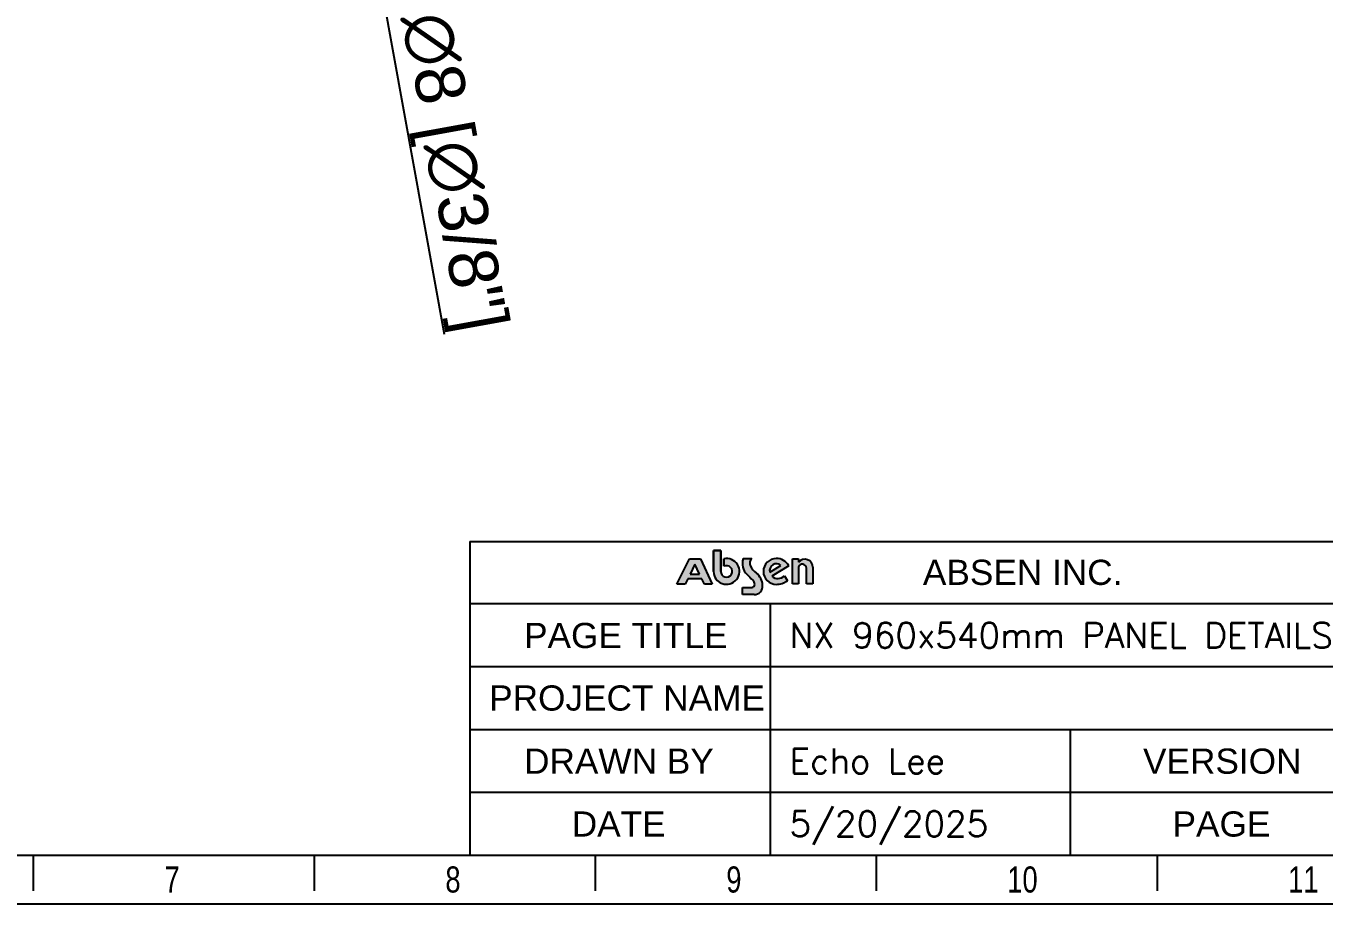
# Model space of a CAD drawing. Header units: millimetres. Extents: x 2185 to 26698, y 9658 to 17427.
# Drawn here: x 3888 to 5205, y 9658 to 10550 of the extents above; entities that cross this region are included whole.
import ezdxf

# ---------------------------------------------------------------- set-up
doc = ezdxf.new("R2010")
doc.units = ezdxf.units.MM
doc.layers.add('DIM', color=4, linetype='Continuous')
doc.layers.add('图框', color=7, linetype='Continuous')
doc.styles.add('CKSTANDARD', font='arial.ttf')
doc.styles.add('Roamns', font='romans.shx')
doc.styles.get("Standard").update_dxf_attribs({"font": 'arial.ttf'})
doc.dimstyles.new('ISO-25', dxfattribs={"dimtxt": 50, "dimasz": 30, "dimexe": 1.25, "dimexo": 0.625, "dimtad": 1, "dimtxsty": 'Standard', "dimcen": 2.5, "dimadec": 0, "dimazin": 0, "dimtfac": 1, "dimtmove": 0, "dimatfit": 3, "dimfxl": 1, "dimarcsym": 0})

# ---------------------------------------------------------------- blocks, each defined once
blk = doc.blocks.new('A$C7F980674')
at = {"layer": 'DIM'}
h = blk.add_hatch(color=0, dxfattribs=at)
h.paths.add_polyline_path([(7.072382140899999e-05, 14.43823848652391), (17.54018542246194, 49.09321739150072), (32.43710042510065, 49.09321739150072), (48.55284257268067, 14.43823848652391), (37.85417935127042, 14.43823848652391), (34.52331861507264, 21.47508279329122), (15.18332810379797, 21.47508279329122), (11.78696234113886, 14.43823848652391)])
h.paths.add_polyline_path([(24.94748300875654, 41.70518833840833), (18.4432997739641, 28.22933563047082), (31.32622136492865, 28.22933563047082)], flags=16)
h = blk.add_hatch(color=0, dxfattribs=at)
edge = h.paths.add_edge_path()
edge.add_arc((102.73004367057, 13.90886456904809), 4.008224344635951, 268.9921655110325, 361.5919063077861)
edge.add_arc((99.15354010349256, 13.8520860173212), 7.585044519850372, 1.270112135883178, 51.07851824680055)
edge.add_arc((307.8846824545763, 226.7410586670685), 290.5958996836599, 223.1994758205292, 225.4213170999201, ccw=False)
edge.add_arc((110.0181443910987, 42.41204420301801), 20.20419257147762, 160.1829900287513, 226.2534819823607, ccw=False)
edge.add_line((91.01044081093276, 49.26161368391513), (102.8060160324094, 49.26161368391513))
edge.add_arc((108.2666153697937, 42.83305403733538), 8.434721350051746, 130.3455086857447, 201.7414345435993)
edge.add_arc((128.4138673179259, 54.80693761470138), 31.79540957994945, 208.3500157259416, 232.6470193688833)
edge.add_arc((94.72388420018251, 12.01322233724932), 22.67708241663319, 1.6072526751569853, 50.5832628822302, ccw=False)
edge.add_arc((105.8459691270836, 11.59352122360906), 11.59424323095258, -89.35383752252329, 5.224491977119385, ccw=False)
edge.add_line((105.9767223201925, 1.52956708916e-05), (89.85622180037899, 1.52956708916e-05))
edge.add_line((89.85622180037899, 1.52956708916e-05), (89.85622180037899, 9.9012602990897))
edge.add_line((89.85622180037899, 9.9012602990897), (102.6595425193372, 9.9012602990897))
edge = h.paths.add_edge_path()
edge.add_arc((171.7675726878224, 35.99111448746953), 5.592045124112526, 4.242312034283134, 157.3807249757777)
edge.add_line((166.6056627364887, 38.14184792619381), (166.6056627364887, 14.68336624098083))
edge.add_line((166.6056627364887, 14.68336624098083), (158.2999845909944, 14.68336624098083))
edge.add_line((158.2999845909944, 14.68336624098083), (158.2999845909944, 48.98261023246597))
edge.add_line((158.2999845909944, 48.98261023246597), (166.6056627364887, 48.98261023246597))
edge.add_line((166.6056627364887, 48.98261023246597), (166.6056627364887, 44.54051251930104))
edge.add_arc((175.059291137004, 37.22529775423028), 11.17927547709232, 0.8903209452371925, 139.1292395527885, ccw=False)
edge.add_line((186.2372169588634, 37.39900588159253), (186.2372169588634, 14.59949883442459))
edge.add_line((186.2372169588634, 14.59949883442459), (177.3442962794797, 14.59949883442459))
edge.add_line((177.3442962794797, 14.59949883442459), (177.3442962794797, 36.40478422593151))
edge = h.paths.add_edge_path(flags=16)
edge.add_arc((136.4442843357392, 32.77929143981055), 9.435952450654392, 49.48403791523462, 192.8465811329278)
edge.add_line((127.2445240183151, 30.68129030702039), (142.5744439341942, 39.9527384458579))
edge = h.paths.add_edge_path()
edge.add_arc((138.324037688988, 35.05001054707828), 12.98520101557842, 229.4306864689146, 313.987557062781)
edge.add_line((147.3422875163669, 25.70727992560023), (151.5778032950766, 19.0634939338488))
edge.add_arc((136.8676456241519, 38.39878950785715), 24.29490468469704, 268.4242694583239, 307.2636236800371, ccw=False)
edge.add_arc((136.1995790051587, 31.76485599069565), 17.65178410925637, 90, 269.99999999833244, ccw=False)
edge.add_arc((136.9909520029032, 31.53144809733931), 17.90269153484251, 25.559083157673115, 92.53353593303888, ccw=False)
edge.add_line((153.1417016008636, 39.25541415211593), (129.8788853118894, 25.18619552736891))
at = {"layer": '图框'}
h = blk.add_hatch(color=30, dxfattribs=at)
edge = h.paths.add_edge_path(flags=0)
edge.add_line((64.32187787050498, 49.15013919285958), (64.32187787050498, 38.7695952337333))
edge.add_arc((68.06519958705758, 31.86908890660379), 7.850442347056839, -179.99999999998067, 118.47852907585141, ccw=False)
edge.add_line((60.21475723999902, 31.86908890659288), (60.21475723999902, 60.55619218834499))
edge.add_line((60.21475723999902, 60.55619218834545), (50.38336833377252, 60.55619218834545))
edge.add_line((50.38336833377252, 60.55619218834545), (50.38336833377252, 31.86908890659334))
edge.add_arc((68.06519958705758, 31.86908890660379), 17.6818312532899, 180.0000000000095, 462.2222539588729)
at = {"layer": '图框', "color": 30}
for p, q in [((60.21475723999902, 60.55619218834545), (50.38336833377252, 60.55619218834545)), ((50.38336833377252, 60.55619218834545), (50.38336833377252, 31.86908890659288)), ((60.21475723999902, 31.86908890659288), (60.21475723999902, 60.55619218834545)), ((64.32187787050498, 49.15013919285047), (64.32187787050498, 38.76959523373262))]:
    blk.add_line(p, q, dxfattribs=at)
at = {"layer": '图框', "color": 30, "linetype": 'Continuous'}
for p, q in [((50.38336833377252, 60.55619218834545), (60.21475723999902, 60.55619218834545)), ((50.38336833377252, 31.86908890659288), (50.38336833377252, 60.55619218834545)), ((60.21475723999902, 60.55619218834545), (60.21475723999902, 31.86908890659288)), ((64.32187787050498, 38.76959523373262), (64.32187787050498, 49.15013919285047))]:
    blk.add_line(p, q, dxfattribs=at)
at = {"layer": '图框', "color": 7, "linetype": 'Continuous'}
for p, q in [((7.072382140899999e-05, 14.43823848652391), (17.54018542246194, 49.09321739150072)), ((17.54018542246194, 49.09321739150072), (32.43710042510065, 49.09321739150072)), ((24.94748300875654, 41.70518833840833), (18.4432997739641, 28.22933563047082)), ((31.32622136492865, 28.22933563047082), (24.94748300875654, 41.70518833840833)), ((32.43710042510065, 49.09321739150072), (48.55284257268067, 14.43823848652391)), ((91.01044081093276, 49.26161368391513), (102.8060160324094, 49.26161368391513)), ((127.2445240183151, 30.68129030702039), (142.5744439341942, 39.9527384458579)), ((153.1417016008636, 39.25541415211593), (129.8788853118894, 25.18619552736891)), ((158.2999845909944, 48.98261023246597), (166.6056627364887, 48.98261023246597)), ((158.2999845909944, 14.68336624098083), (158.2999845909944, 48.98261023246597)), ((166.6056627364887, 48.98261023246597), (166.6056627364887, 44.54051251930104)), ((166.6056627364887, 38.14184792619381), (166.6056627364887, 14.68336624098083)), ((177.3442962794797, 14.59949883442459), (177.3442962794797, 36.40478422593151)), ((186.2372169588634, 37.39900588159253), (186.2372169588634, 14.59949883442459)), ((15.18332810379797, 21.47508279329122), (11.78696234113886, 14.43823848652391)), ((34.52331861507264, 21.47508279329122), (15.18332810379797, 21.47508279329122)), ((18.4432997739641, 28.22933563047082), (31.32622136492865, 28.22933563047082)), ((37.85417935127042, 14.43823848652391), (34.52331861507264, 21.47508279329122)), ((147.3422875163669, 25.70727992560023), (151.5778032950766, 19.0634939338488)), ((11.78696234113886, 14.43823848652391), (7.072382140899999e-05, 14.43823848652391)), ((48.55284257268067, 14.43823848652391), (37.85417935127042, 14.43823848652391)), ((89.85622180037899, 9.9012602990897), (102.6595425193372, 9.9012602990897)), ((89.85622180037899, 1.52956708916e-05), (89.85622180037899, 9.9012602990897)), ((105.9767223201925, 1.52956708916e-05), (89.85622180037899, 1.52956708916e-05)), ((166.6056627364887, 14.68336624098083), (158.2999845909944, 14.68336624098083)), ((186.2372169588634, 14.59949883442459), (177.3442962794797, 14.59949883442459))]:
    blk.add_line(p, q, dxfattribs=at)
at = {"layer": '图框', "color": 30}
for radius, end in [(17.68183125329058, 102.2222539587313), (7.850442347058727, 118.4785290759734)]:
    blk.add_arc((68.06519958705758, 31.86908890660379), radius, 180, end, dxfattribs=at)
at = {"layer": '图框', "color": 30, "linetype": 'Continuous'}
for radius, end in [(17.68183125329058, 102.2222539587313), (7.850442347058727, 118.4785290759734)]:
    blk.add_arc((68.06519958705758, 31.86908890660379), radius, 180, end, dxfattribs=at)
at = {"layer": '图框', "color": 7, "linetype": 'Continuous'}
for centre, radius, start, end in [((110.0181443910987, 42.41204420301801), 20.20419257147762, 160.1829900287512, 226.2534819823607), ((108.2666153697937, 42.83305403733538), 8.434721350051746, 130.3455086857447, 201.7414345435993), ((128.4138673179259, 54.80693761470138), 31.79540957994945, 208.3500157259416, 232.6470193688833), ((136.1995790051587, 31.76485599069565), 17.65178410925637, 90, 269.9999999983326), ((136.4442843357392, 32.77929143981055), 9.435952450654392, 49.48403791523462, 192.8465811329278), ((136.9909520029032, 31.53144809733931), 17.90269153484251, 25.55908315767311, 92.53353593303889), ((175.059291137004, 37.22529775423028), 11.17927547709232, 0.890320945237155, 139.1292395527885), ((171.7675726878224, 35.99111448746953), 5.592045124112526, 4.242312034283134, 157.3807249757777), ((307.8846824545763, 226.7410586670685), 290.5958996836599, 223.1994758205292, 225.4213170999201), ((99.15354010349256, 13.8520860173212), 7.585044519850372, 1.270112135883178, 51.07851824680055), ((94.72388420018251, 12.01322233724932), 22.67708241663319, 1.607252675157019, 50.58326288223009), ((138.324037688988, 35.05001054707828), 12.98520101557842, 229.4306864689146, 313.987557062781), ((136.8676456241519, 38.39878950785715), 24.29490468469704, 268.4242694583239, 307.2636236800372), ((102.73004367057, 13.90886456904809), 4.008224344635951, 268.9921655110325, 1.591906307786035), ((105.8459691270836, 11.59352122360906), 11.59424323095258, 270.6461624774767, 5.224491977119398)]:
    blk.add_arc(centre, radius, start, end, dxfattribs=at)
blk = doc.blocks.new('standard template')
for p, q in [((23856.97153506272, 8795.713564875037), (37408.778564428, 8795.713564875037)), ((23856.97153506272, 8093.130701303396), (37408.778564428, 8093.130701303396)), ((27245.81191601179, 8093.130701303396), (27245.81191601179, 5254.107439613468)), ((23856.97153506272, 7383.374122341703), (37408.778564428, 7383.374122341703)), ((23856.97153506272, 6673.618568779083), (37408.778564428, 6673.618568779083)), ((30632.87504974536, 6673.618568779083), (30632.87504974536, 5254.107522819249)), ((23856.97153506272, 5963.863516895812), (37408.778564428, 5963.863516895812)), ((456.3043263761064, 5254.106781508859), (37408.77739021767, 5254.107689274438)), ((18932.5408582965, 4851.355031494943), (18932.5408582965, 5254.106781508859)), ((22104.21088966208, 4851.355031494943), (22104.21088966208, 5254.106781508859)), ((25275.88092102688, 4851.355031494943), (25275.88092102688, 5254.106781508859)), ((28447.55095239169, 4851.355031494943), (28447.55095239169, 5254.106781508859)), ((31619.22098375725, 4851.355031494943), (31619.22098375725, 5254.106781508859))]:
    blk.add_line(p, q)
at = {"color": 7}
for p, q in [((23856.97153506272, 8795.713564875037), (23856.97153506272, 5963.862502516924)), ((28855.9334232351, 8795.71354967167), (31733.56329402495, 8795.71354967167)), ((23856.97036085204, 5963.862847771017), (23856.97036085204, 5254.106781508859))]:
    blk.add_line(p, q, dxfattribs=at)
blk.add_lwpolyline([(37962.56104648763, 4700.323125238685), (-97.47932989458059, 4700.323125238685), (-97.47932989458059, 30879.18687618916), (37962.56104648763, 30879.18687618916)], close=True)
at = {"color": 0, "xscale": 8.255519999999997, "yscale": 8.255519999999997, "zscale": 8.255519999999997}
blk.add_blockref('A$C7F980674', (26192.34157000923, 8194.850301169268), dxfattribs=at)
at = {"style": 'CKSTANDARD', "width": 0.75}
for s, p in [('8', (23580.77068385195, 4830.398885600231)), ('9', (26752.44071521712, 4830.398885600231)), ('10', (29924.11074658232, 4830.398885600231)), ('7', (20409.10065248676, 4830.398885600231)), ('11', (33095.7807779475, 4830.398885600231))]:
    blk.add_text(s, height=294.7531236609044, dxfattribs=at).set_placement(p)
at = {"char_height": 284.520887302088, "attachment_point": 1, "style": 'Roamns'}
for s, insert, width in [('{\\fArial|b0|i0|c0|p34;ABSEN INC.}', (28971.93233673383, 8589.519935694101), 3912.014128152973), ('{\\fArial|b0|i0|c0|p34;PAGE TITLE}', (24469.27002041139, 7876.177268086687), 3912.014128152973), ('{\\fArial|b0|i0|c0|p34;PROJECT NAME}', (24075.34686825149, 7170.007803169789), 3305.733494093198), ('{\\fArial|b0|i0|c0|p34;DRAWN BY}', (24469.27002041139, 6456.665135562374), 3912.014128152973), ('{\\fArial|b0|i0|c0|p34;VERSION}', (31457.34323196745, 6456.665135562374), 3912.014128152973), ('{\\fArial|b0|i0|c0|p34;DATE}', (25007.6770378442, 5746.910083679103), 3912.014128152973), ('{\\fArial|b0|i0|c0|p34;PAGE}', (31790.67484066828, 5746.909612582457), 3912.014128152973)]:
    blk.add_mtext(s, dxfattribs=dict(at, insert=insert, width=width))
at = {"style": 'Roamns'}
for tag, p in [('PAGE_NAME', (27465.9633492592, 7593.658508723252)), ('PROJECT_NAME', (27465.9633492592, 6883.902955160633)), ('DRAWN_NAME', (27465.9633492592, 6174.147903277361)), ('VERSION', (34240.97828400169, 6174.147903277361)), ('SELECT_DATA', (27465.9633492592, 5464.391825995019)), ('PAGE_NUMBER', (34240.97828400169, 5464.391992428408))]:
    blk.add_attdef(tag, p, '', height=284.520887302088, dxfattribs=at)
blk = doc.blocks.new('*D462')
at = {"color": 0, "lineweight": -2, "transparency": 16777216}
for p, q in [((4237.836218520918, 10649.23054719), (4232.48620876948, 10678.74964940635)), ((4243.186228272356, 10619.71144497364), (4244.612897539406, 10611.83968438262)), ((4312.648830438591, 10236.44604008203), (4249.962907290845, 10582.32058216626))]:
    blk.add_line(p, q, dxfattribs=at)
at = {"color": 0, "transparency": 16777216}
for points in [[(4242.75606889031, 10650.1222154819), (4232.916368151526, 10648.33887889809), (4243.186228272356, 10619.71144497364)], [(4254.882757660237, 10583.21225045817), (4245.043056921452, 10581.42891387436), (4244.612897539406, 10611.83968438262)]]:
    blk.add_solid(points, dxfattribs=at)
at = {"layer": 'Defpoints', "color": 0, "transparency": 16777216}
for p in [(4243.186228272356, 10619.71144497364), (4244.612897539406, 10611.83968438262)]:
    blk.add_point(p, dxfattribs=at)
at = {"color": 0, "transparency": 16777216, "insert": (4316.930615138313, 10400.59553505486), "char_height": 50, "attachment_point": 5, "rotation": 280.27271514278254}
blk.add_mtext('∅8 [∅3/8"]', dxfattribs=at)

msp = doc.modelspace()

# ---------------------------------------------------------------- block references
at = {"transparency": 33554595}
ref = msp.add_blockref('standard template', (2193.41115643145, 9235.510546668893), dxfattribs=dict(at, xscale=0.08990503216734323, yscale=0.08990503216734323, zscale=0.08990503216734323))
ref.add_attrib('PAGE_NAME', 'NX 960x540mm PANEL DETAILS', (4662.739474853644, 9918.218659163475), dxfattribs={"height": 25.57985952517526, "style": 'Roamns'})
ref.add_attrib('DRAWN_NAME', 'Echo Lee', (4662.739474853644, 9790.597512518978), dxfattribs={"height": 25.57985952517526, "style": 'Roamns'})
ref.add_attrib('SELECT_DATA', '5/20/2025', (4662.739474853644, 9726.786869559939), dxfattribs={"height": 25.57985952517526, "style": 'Roamns'})

# ---------------------------------------------------------------- dimensions: what is measured, and where the dimension line sits
dim = msp.add_diameter_dim_2p(p1=(4243.186228272356, 10619.71144497364), p2=(4244.612897539406, 10611.83968438262), dimstyle='ISO-25')
dim.commit()
dim.dimension.update_dxf_attribs({"geometry": '*D462', "text_midpoint": (4316.930615138313, 10400.59553505486)})

doc.saveas('drawing.dxf')
